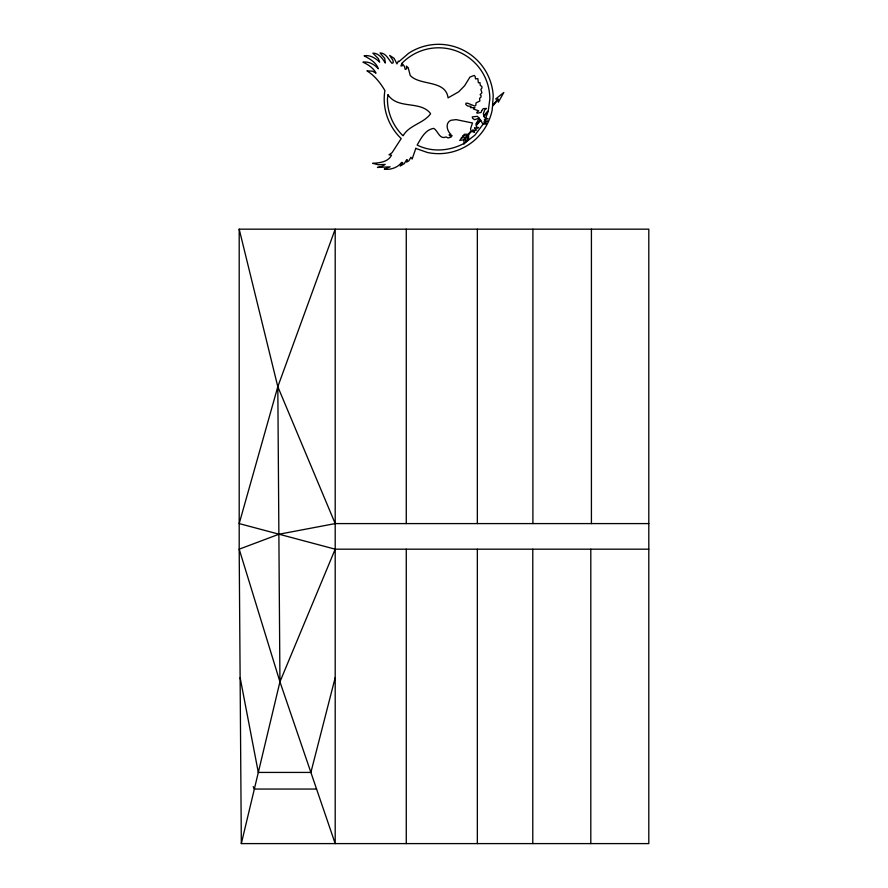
<?xml version="1.0" encoding="UTF-8"?>
<svg xmlns="http://www.w3.org/2000/svg" width="888" height="888" viewBox="0 0 888 888"><rect width="100%" height="100%" fill="white"/><g stroke="black" fill="none" stroke-linecap="round" stroke-linejoin="round"><path stroke-width="1.33" d="M241.325 843.6L239.194 549.184L239.194 229.171L648.806 229.171L648.806 843.6L241.325 843.6L279.942 681.806L335.198 549.184L648.806 549.184M335.198 677.633L310.889 772.427L258.308 772.427L240.126 677.633M648.806 523.587L335.198 523.587L278.876 534.254L239.194 549.184L279.942 681.806L335.198 843.6L335.198 229.171L277.811 386.713L239.194 523.587L335.198 549.184M415.884 148.218L412.132 159.063L410.911 157.232L408.813 160.906L406.582 162.116L407.359 159.729L406.582 159.829L404.251 163.647L400.188 166.056L402.752 162.615L401.554 162.415C397.957 167.566 390.454 170.096 384.304 169.131L390.11 166.844L377.422 167.466L382.439 166.123L385.203 164.402L378.366 164.78L372.66 163.325C379.542 162.87 388.1 162.149 391.564 155.123L388.988 154.812L392.074 152.658L401.187 138.572C388.4 126.385 381.94 108.047 384.915 90.576C380.419 82.984 374.636 75.48 366.933 70.885L372.605 71.184L376.001 73.171C373.537 67.976 368.065 64.535 362.948 62.171C368.764 61.194 374.581 64.458 378.266 68.787C376.412 62.549 369.619 58.719 364.113 55.833C369.919 54.634 375.702 58.264 379.676 62.127L378.355 58.63L372.86 53.136C378.832 53.058 382.562 58.541 385.292 63.037L384.704 58.397L380.053 52.936C385.98 52.903 388.544 59.574 391.908 63.27L393.251 62.748L392.94 60.317L389.666 55.389L394.128 58.353L396.936 63.925L398.335 61.117L398.967 61.616L408.669 53.258A54.679 54.679 0 0 1 493.229 95.893L492.518 105.45L497.957 99.001L495.659 99.001L503.829 92.485L498.323 102.209L498.323 99.445L492.452 106.427L492.174 110.134A54.679 54.679 0 0 1 427.494 152.514L415.806 148.429M483.205 124.054L474.847 135.198L465.09 142.679M480.686 120.191L482.506 123.554L485.259 124.198L486.624 123.488L484.648 123.221L483.893 121.867L485.325 122.389L487.723 121.123L485.57 120.957L484.726 120.457L485.048 119.603M485.614 118.237L488.2 111.455L483.96 116.495L485.114 118.071L488.111 118.781L484.382 119.625L484.726 120.457M463.947 143.456C449.672 151.093 431.779 152.503 417.16 145.033C421.056 138.373 425.252 129.626 433.721 128.372C438.039 130.725 439.416 139.882 446.087 136.952L448.063 137.94L450.827 137.196L452.092 135.653L450.005 135.92L449.051 134.81L451.049 134.576C447.064 131.091 444.799 123.088 450.882 120.291L456.11 119.625L472.483 122.977L470.562 128.827L471.04 130.913L468.22 134.255L464.335 134.255L459.729 140.437L463.947 139.771L468.598 134.255M471.317 131.48L468.598 134.698L468.598 139.039L463.947 144.045L463.947 139.771M480.73 120.324L476.19 125.696L476.634 127.095L478.61 127.617L476.945 128.338L474.558 127.65L474.725 128.982L476.59 129.992L474.181 130.858L472.871 129.803L473.026 131.002L474.592 132.145L471.251 131.402M463.003 135.831L467.266 135.831L467.266 140.104M461.338 137.807L465.601 137.807L465.601 142.069M316.572 789.055L254.345 789.055L253.202 786.601M239.194 229.171L277.811 386.713L335.198 523.587M277.811 386.713L279.942 681.806M591.419 229.171L591.419 523.587M590.798 549.184L590.798 843.6M532.9 229.171L532.9 523.587M532.778 549.184L532.778 843.6M477.344 229.171L477.344 523.587M477.344 549.184L477.344 843.6M406.271 229.171L406.271 523.587M406.271 549.184L406.271 843.6M481.64 110.8L481.141 112.465L477.056 113.209L476.789 112.399L478.765 110.867L473.36 109.002L474.969 107.659L470.374 107.592L471.029 106.271L467.665 106.027L465.745 104.451L466 103.186L467.821 103.274L474.769 106.083L475.79 105.35L476.046 102.897L479.886 100.988L479.542 98.335L480.93 97.247L481.107 95.693L480.142 94.616L481.94 92.707L480.874 89.455L481.984 87.901L481.784 86.347L480.297 85.47L479.931 82.595L478.366 82.795L477.833 78.599L475.48 78.899L475.169 76.468L474.192 75.447L469.941 77.078L464.635 85.725L458.641 91.864L448.063 97.858C445.665 79.487 419.713 86.036 410.189 75.391L408.18 67.621L406.427 66.123L406.76 68.72L405.228 69.408L404.417 66.378L402.042 63.292L402.442 62.782A51.204 51.204 0 0 1 489.843 98.99L488.345 110.401L483.705 115.895L483.383 113.564L484.67 109.934L486.535 108.436L483.194 108.636L481.64 110.8M387.989 94.816L387.434 98.99A51.204 51.204 0 0 0 402.442 135.198L403.119 135.72C409.257 125.008 423.354 123.543 430.525 113.897L430.469 113.453C420.213 100.3 398.024 109.724 387.989 94.816M476.279 123.41L476.09 124.919L480.408 119.802L477.444 116.317L472.261 116.894L472.616 118.337L474.592 119.702L479.265 118.126L476.279 123.41M401.92 63.448L400.921 66.001L402.231 65.823L401.92 63.448"/></g></svg>
